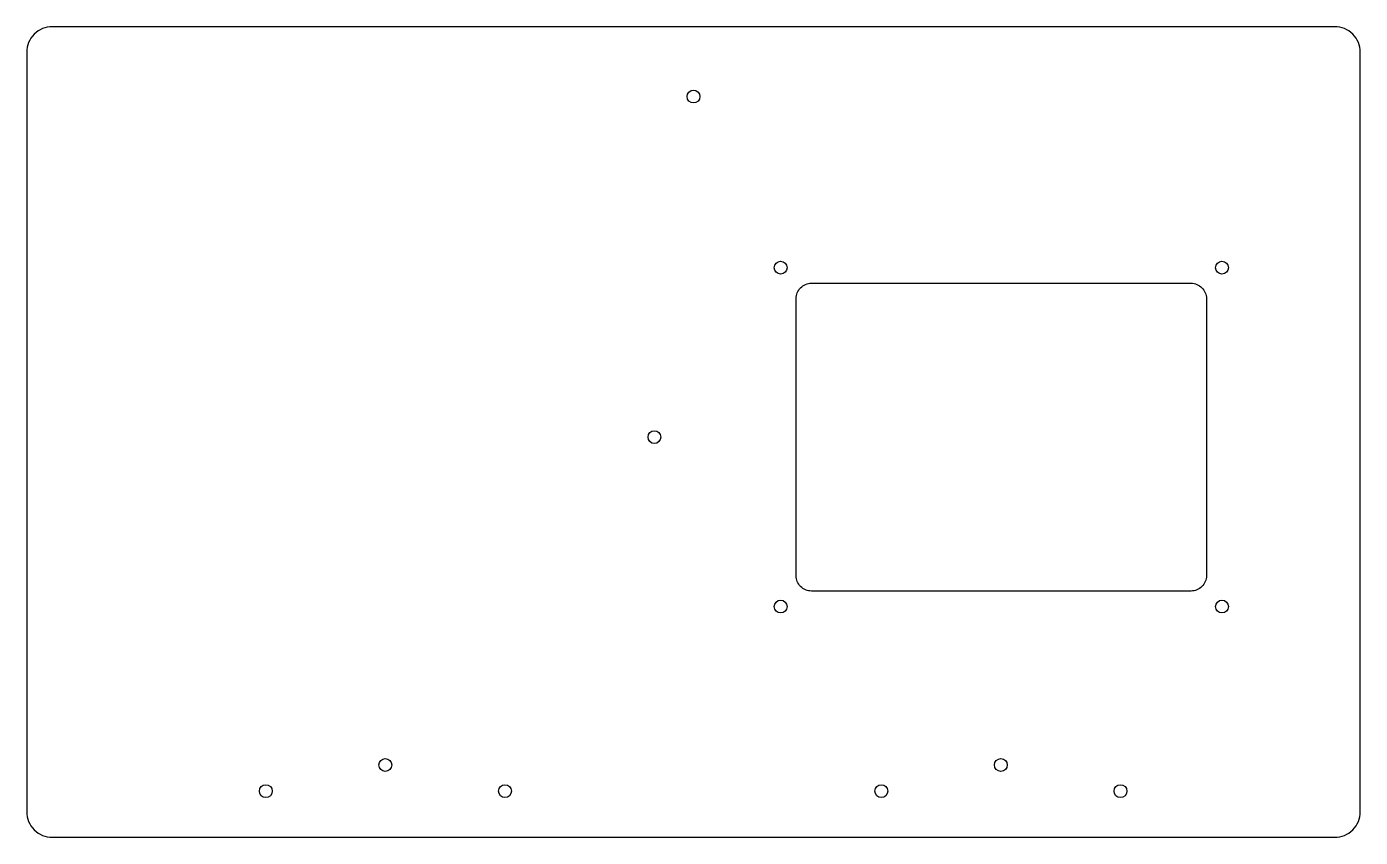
# Model space of a CAD drawing. Header units: inches. Extents: x -6.5 to 6.5, y -3.9 to 4.
import ezdxf

# ---------------------------------------------------------------- set-up
doc = ezdxf.new("R2010")
doc.units = ezdxf.units.IN
doc.layers.get('0').update_dxf_attribs({"linetype": 'CONTINUOUS'})

msp = doc.modelspace()

# ---------------------------------------------------------------- linework, layer by layer
for points in [[(6.25, -3.9, 0.414214), (6.5, -3.65), (6.5, 3.75, 0.414214), (6.25, 4), (-6.25, 4, 0.414214), (-6.5, 3.75), (-6.5, -3.65, 0.414214), (-6.25, -3.9)], [(5, 1.35), (5, -1.35, -0.414214), (4.85, -1.5), (1.15, -1.5, -0.414214), (1, -1.35), (1, 1.35, -0.414214), (1.15, 1.5), (4.85, 1.5, -0.414214)]]:
    msp.add_lwpolyline(points, format="xyb", close=True)
for centre in [(0, 3.319), (0.849, 1.651), (5.151, 1.651), (-0.381, 0), (0.849, -1.651), (5.151, -1.651), (-3.004, -3.195), (2.996, -3.195), (-4.169, -3.45), (-1.838, -3.45), (1.831, -3.45), (4.162, -3.45)]:
    msp.add_circle(centre, 0.0625)

doc.saveas('drawing.dxf')
